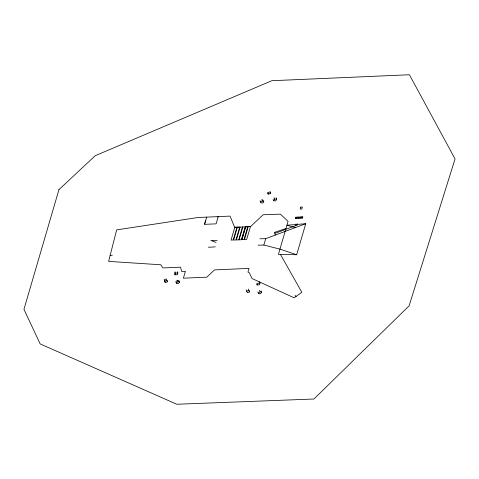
<?xml version="1.0" encoding="UTF-8"?>
<svg xmlns="http://www.w3.org/2000/svg" width="479" height="479" viewBox="0 0 479 479"><rect width="100%" height="100%" fill="white"/><g stroke="black" fill="none" stroke-linecap="round" stroke-linejoin="round"><path stroke-width="0.72" d="M205.695 220.292L204.617 224.34L216.095 223.843L218.208 216.622L217.927 217.101M174.661 272.958L174.973 271.803L175.482 273.078L175.009 274.808L177.392 274.724L177.865 272.988L177.356 271.719M257.091 284.957L257.564 283.221L259.947 283.137L259.474 284.873L257.091 284.957L256.582 283.688M295.429 227.573L286.915 225.238L305.746 223.717L296.675 254.75L278.443 254.349L288.047 221.364L280.413 214.155L263.139 214.76L250.637 226.531L240.123 227.124L236.369 239.961L238.716 239.859L242.464 227.022M242.841 227.022L239.081 239.853L241.404 239.751L245.158 226.92M241.793 239.704L245.541 226.878L247.769 226.729L244.015 239.554L241.745 239.584M241.895 239.704L245.649 226.872M258.025 245.17L263.839 245.062L265.707 238.674L305.746 223.717M276.09 197.779L276.67 199.132L275.73 200.899L273.677 200.785L274.617 199.024L274.042 197.665M206.419 217.598L206.73 217.119L204.467 224.196M177.038 280.574L175.793 281.76L176.356 283.137L177.978 283.802L179.637 282.221L179.08 280.844L177.996 280.401M176.356 283.137L178.014 281.556L179.637 282.221M258.432 293.286L260.097 291.705L261.72 292.37L260.055 293.95L258.432 293.286L257.876 291.909M260.486 202.12L262.318 200.893L263.797 201.97L261.965 203.192L260.486 202.12L260.079 200.713M297.459 225.004L275.311 233.243L275.203 232.932M165.794 279.101L164.147 279.7L165.261 282.58L167.452 281.784L167.063 280.401M164.537 281.083L166.734 280.287L167.452 281.784M246.619 291.232L248.811 290.436L249.535 291.933L247.338 292.729L246.23 289.849M285.951 228.537L274.275 232.453L275.407 235.051M268.186 194.121L270.611 193.432L270.288 191.822L267.863 192.516L268.186 194.121L267.713 192.845M296.309 224.082L295.83 224.106M297.734 224.016L297.261 224.034M295.842 225.723L295.369 225.741M110.116 255.457L112.343 255.205M210.784 240.65A14.37 9.364 22 0 0 212.065 240.769L217.179 240.446M215.263 246.865L210.185 247.188A12.532 8.532 21.7 0 1 208.245 247.104M295.615 218.179L296.124 218.155M296.8 218.125L297.309 218.101M298.351 218.053L298.86 218.029M299.716 217.987L300.225 217.963M300.866 217.933L301.375 217.909M302.069 217.879L302.578 217.855M175.482 273.078L177.865 272.988M240.123 227.124L234.584 227.226L230.058 216.107L197.971 217.502L116.666 229.884L108.601 261.39L160.89 264.779L162.884 267.941L180.475 267.174L181.727 271.503L185.385 271.342L183.385 278.191L206.82 277.173L214.508 269.893L249.05 268.396L247.966 272.096L249.29 272.737L252.026 278.527L294.154 297.806L301.836 292.298L280.431 254.391M259.893 238.782L265.707 238.674M274.617 199.024L276.67 199.132M263.839 245.062L279.964 249.122L296.675 254.75M212.065 240.769L216.053 242.5M262.402 199.851L263.39 200.563L263.797 201.97M294.992 295.399L296.082 296.423M273.096 199.432L273.677 200.785M261.157 290.993L261.72 292.37M259.534 290.328L260.097 291.705M177.458 280.179L178.014 281.556M259.438 281.868L259.947 283.137M174.5 273.539L175.009 274.808M270.138 192.151L270.611 193.432M261.911 199.492L262.318 200.893M249.14 290.543L249.535 291.933M248.421 289.047L248.811 290.436M166.339 278.904L166.734 280.287M164.866 281.197L165.261 282.58M295.902 217.167L295.549 218.406L296.058 218.382L296.411 217.143L295.902 217.167M297.094 217.113L296.735 218.352L297.249 218.328L297.603 217.089L297.094 217.113M300.758 207.114L300.189 209.101L301.842 209.024L302.411 207.036L300.758 207.114M298.639 217.041L298.285 218.28L298.794 218.256L299.147 217.017L298.639 217.041M300.004 216.975L299.65 218.214L300.159 218.19L300.513 216.951L300.004 216.975M301.153 216.921L300.8 218.161L301.309 218.137L301.662 216.897L301.153 216.921M302.357 216.861L302.004 218.101L302.512 218.077L302.866 216.837L302.357 216.861M58.941 189.654L23.95 309.356L40.182 343.934L176.805 404.252L313.943 399.013L409.114 305.83L455.05 158.92L409.419 74.748L271.815 80.717L95.225 155.705L58.941 189.654M234.824 227.22L231.07 240.045L233.177 240.009L236.949 227.238L234.824 227.22M237.374 227.178L233.62 240.003L235.961 239.961L239.71 227.136L237.374 227.178M248.194 226.699L244.434 239.578L246.649 239.428L250.457 226.663L248.194 226.699"/></g></svg>
